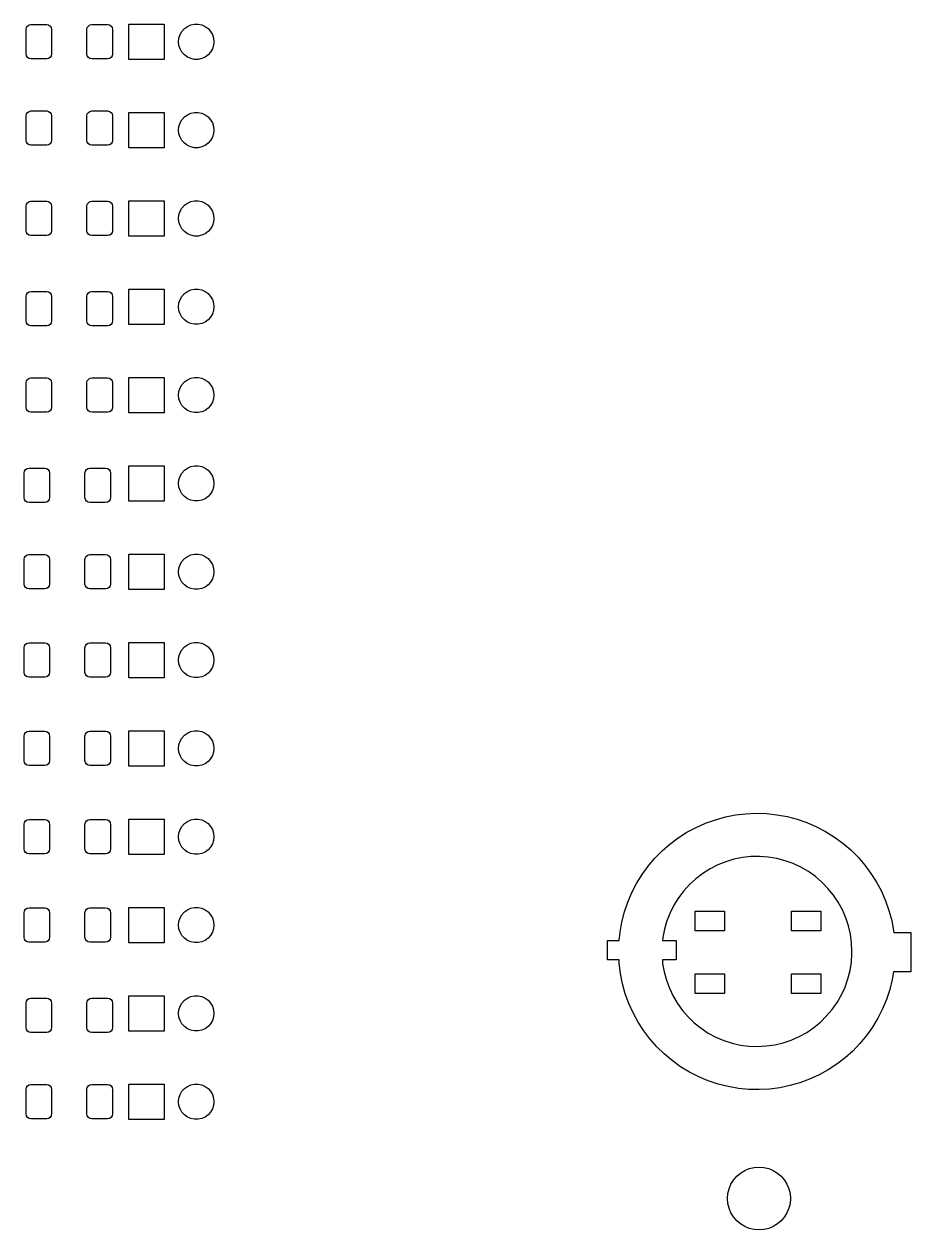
# Model space of a CAD drawing. Extents: x 119 to 479, y -311 to -51.
# Drawn here: x 350.1 to 395.3, y -176.2 to -114.8 of the extents above; entities that cross this region are included whole.
import ezdxf

# ---------------------------------------------------------------- set-up
doc = ezdxf.new("R2010")
doc.units = 0
doc.layers.add('BLACK', color=7, linetype='CONTINUOUS')

msp = doc.modelspace()

# ---------------------------------------------------------------- linework, layer by layer
at = {"layer": 'BLACK', "linetype": 'CONTINUOUS'}
for p, q in [((350.308, -114.898), (350.389, -114.844)), ((350.389, -114.844), (350.485, -114.825)), ((350.485, -114.825), (351.285, -114.825)), ((351.285, -114.825), (351.381, -114.844)), ((351.381, -114.844), (351.462, -114.898)), ((353.408, -114.898), (353.489, -114.844)), ((353.489, -114.844), (353.585, -114.825)), ((353.585, -114.825), (354.385, -114.825)), ((354.385, -114.825), (354.481, -114.844)), ((354.481, -114.844), (354.562, -114.898)), ((355.46, -116.6), (355.46, -114.8)), ((355.46, -114.8), (357.26, -114.8)), ((357.26, -114.8), (357.26, -116.6)), ((358.45, -114.921), (358.622, -114.844)), ((358.622, -114.844), (358.806, -114.805)), ((358.806, -114.805), (358.994, -114.805)), ((358.994, -114.805), (359.178, -114.844)), ((359.178, -114.844), (359.35, -114.921)), ((350.235, -115.075), (350.254, -114.979)), ((350.235, -116.325), (350.235, -115.075)), ((350.254, -114.979), (350.308, -114.898)), ((351.462, -114.898), (351.516, -114.979)), ((351.516, -114.979), (351.535, -115.075)), ((351.535, -115.075), (351.535, -116.325)), ((353.335, -115.075), (353.354, -114.979)), ((353.335, -116.325), (353.335, -115.075)), ((353.354, -114.979), (353.408, -114.898)), ((354.562, -114.898), (354.616, -114.979)), ((354.616, -114.979), (354.635, -115.075)), ((354.635, -115.075), (354.635, -116.325)), ((358.02, -115.513), (358.078, -115.334)), ((358.078, -115.334), (358.172, -115.171)), ((358.172, -115.171), (358.298, -115.031)), ((358.298, -115.031), (358.45, -114.921)), ((359.35, -114.921), (359.502, -115.031)), ((359.502, -115.031), (359.628, -115.171)), ((359.628, -115.171), (359.722, -115.334)), ((359.722, -115.334), (359.78, -115.513)), ((358, -115.7), (358.02, -115.513)), ((358.02, -115.887), (358, -115.7)), ((358.078, -116.066), (358.02, -115.887)), ((358.172, -116.229), (358.078, -116.066)), ((359.722, -116.066), (359.628, -116.229)), ((359.78, -115.887), (359.722, -116.066)), ((359.78, -115.513), (359.8, -115.7)), ((359.8, -115.7), (359.78, -115.887)), ((350.254, -116.421), (350.235, -116.325)), ((350.308, -116.502), (350.254, -116.421)), ((350.389, -116.556), (350.308, -116.502)), ((350.485, -116.575), (350.389, -116.556)), ((351.285, -116.575), (350.485, -116.575)), ((351.381, -116.556), (351.285, -116.575)), ((351.462, -116.502), (351.381, -116.556)), ((351.516, -116.421), (351.462, -116.502)), ((351.535, -116.325), (351.516, -116.421)), ((353.354, -116.421), (353.335, -116.325)), ((353.408, -116.502), (353.354, -116.421)), ((353.489, -116.556), (353.408, -116.502)), ((353.585, -116.575), (353.489, -116.556)), ((354.385, -116.575), (353.585, -116.575)), ((354.481, -116.556), (354.385, -116.575)), ((354.562, -116.502), (354.481, -116.556)), ((354.616, -116.421), (354.562, -116.502)), ((354.635, -116.325), (354.616, -116.421)), ((357.26, -116.6), (355.46, -116.6)), ((358.298, -116.369), (358.172, -116.229)), ((358.45, -116.479), (358.298, -116.369)), ((358.622, -116.556), (358.45, -116.479)), ((358.806, -116.595), (358.622, -116.556)), ((358.994, -116.595), (358.806, -116.595)), ((359.178, -116.556), (358.994, -116.595)), ((359.35, -116.479), (359.178, -116.556)), ((359.502, -116.369), (359.35, -116.479)), ((359.628, -116.229), (359.502, -116.369)), ((350.235, -119.475), (350.254, -119.379)), ((350.235, -120.725), (350.235, -119.475)), ((350.254, -119.379), (350.308, -119.298)), ((350.308, -119.298), (350.389, -119.244)), ((350.389, -119.244), (350.485, -119.225)), ((350.485, -119.225), (351.285, -119.225)), ((351.285, -119.225), (351.381, -119.244)), ((351.381, -119.244), (351.462, -119.298)), ((351.462, -119.298), (351.516, -119.379)), ((351.516, -119.379), (351.535, -119.475)), ((351.535, -119.475), (351.535, -120.725)), ((353.335, -119.475), (353.354, -119.379)), ((353.335, -120.725), (353.335, -119.475)), ((353.354, -119.379), (353.408, -119.298)), ((353.408, -119.298), (353.489, -119.244)), ((353.489, -119.244), (353.585, -119.225)), ((353.585, -119.225), (354.385, -119.225)), ((354.385, -119.225), (354.481, -119.244)), ((354.481, -119.244), (354.562, -119.298)), ((354.562, -119.298), (354.616, -119.379)), ((354.616, -119.379), (354.635, -119.475)), ((354.635, -119.475), (354.635, -120.725)), ((355.46, -121.1), (355.46, -119.3)), ((355.46, -119.3), (357.26, -119.3)), ((357.26, -119.3), (357.26, -121.1)), ((358.078, -119.834), (358.172, -119.671)), ((358.172, -119.671), (358.298, -119.531)), ((358.298, -119.531), (358.45, -119.421)), ((358.45, -119.421), (358.622, -119.344)), ((358.622, -119.344), (358.806, -119.305)), ((358.806, -119.305), (358.994, -119.305)), ((358.994, -119.305), (359.178, -119.344)), ((359.178, -119.344), (359.35, -119.421)), ((359.35, -119.421), (359.502, -119.531)), ((359.502, -119.531), (359.628, -119.671)), ((359.628, -119.671), (359.722, -119.834)), ((358, -120.2), (358.02, -120.013)), ((358.02, -120.387), (358, -120.2)), ((358.02, -120.013), (358.078, -119.834)), ((358.078, -120.566), (358.02, -120.387)), ((359.722, -119.834), (359.78, -120.013)), ((359.78, -120.387), (359.722, -120.566)), ((359.78, -120.013), (359.8, -120.2)), ((359.8, -120.2), (359.78, -120.387)), ((350.254, -120.821), (350.235, -120.725)), ((350.308, -120.902), (350.254, -120.821)), ((350.389, -120.956), (350.308, -120.902)), ((350.485, -120.975), (350.389, -120.956)), ((351.285, -120.975), (350.485, -120.975)), ((351.381, -120.956), (351.285, -120.975)), ((351.462, -120.902), (351.381, -120.956)), ((351.516, -120.821), (351.462, -120.902)), ((351.535, -120.725), (351.516, -120.821)), ((353.354, -120.821), (353.335, -120.725)), ((353.408, -120.902), (353.354, -120.821)), ((353.489, -120.956), (353.408, -120.902)), ((353.585, -120.975), (353.489, -120.956)), ((354.385, -120.975), (353.585, -120.975)), ((354.481, -120.956), (354.385, -120.975)), ((354.562, -120.902), (354.481, -120.956)), ((354.616, -120.821), (354.562, -120.902)), ((354.635, -120.725), (354.616, -120.821)), ((358.172, -120.729), (358.078, -120.566)), ((358.298, -120.869), (358.172, -120.729)), ((358.45, -120.979), (358.298, -120.869)), ((358.622, -121.056), (358.45, -120.979)), ((359.35, -120.979), (359.178, -121.056)), ((359.502, -120.869), (359.35, -120.979)), ((359.628, -120.729), (359.502, -120.869)), ((359.722, -120.566), (359.628, -120.729)), ((357.26, -121.1), (355.46, -121.1)), ((358.806, -121.095), (358.622, -121.056)), ((358.994, -121.095), (358.806, -121.095)), ((359.178, -121.056), (358.994, -121.095)), ((350.235, -124.075), (350.254, -123.979)), ((350.235, -125.325), (350.235, -124.075)), ((350.254, -123.979), (350.308, -123.898)), ((350.308, -123.898), (350.389, -123.844)), ((350.389, -123.844), (350.485, -123.825)), ((350.485, -123.825), (351.285, -123.825)), ((351.285, -123.825), (351.381, -123.844)), ((351.381, -123.844), (351.462, -123.898)), ((351.462, -123.898), (351.516, -123.979)), ((351.516, -123.979), (351.535, -124.075)), ((351.535, -124.075), (351.535, -125.325)), ((353.335, -124.075), (353.354, -123.979)), ((353.335, -125.325), (353.335, -124.075)), ((353.354, -123.979), (353.408, -123.898)), ((353.408, -123.898), (353.489, -123.844)), ((353.489, -123.844), (353.585, -123.825)), ((353.585, -123.825), (354.385, -123.825)), ((354.385, -123.825), (354.481, -123.844)), ((354.481, -123.844), (354.562, -123.898)), ((354.562, -123.898), (354.616, -123.979)), ((354.616, -123.979), (354.635, -124.075)), ((354.635, -124.075), (354.635, -125.325)), ((355.46, -125.6), (355.46, -123.8)), ((355.46, -123.8), (357.26, -123.8)), ((357.26, -123.8), (357.26, -125.6)), ((358.172, -124.171), (358.298, -124.031)), ((358.298, -124.031), (358.45, -123.921)), ((358.45, -123.921), (358.622, -123.844)), ((358.622, -123.844), (358.806, -123.805)), ((358.806, -123.805), (358.994, -123.805)), ((358.994, -123.805), (359.178, -123.844)), ((359.178, -123.844), (359.35, -123.921)), ((359.35, -123.921), (359.502, -124.031)), ((359.502, -124.031), (359.628, -124.171)), ((358, -124.7), (358.02, -124.513)), ((358.02, -124.887), (358, -124.7)), ((358.02, -124.513), (358.078, -124.334)), ((358.078, -124.334), (358.172, -124.171)), ((359.628, -124.171), (359.722, -124.334)), ((359.722, -124.334), (359.78, -124.513)), ((359.78, -124.513), (359.8, -124.7)), ((359.8, -124.7), (359.78, -124.887)), ((358.078, -125.066), (358.02, -124.887)), ((358.172, -125.229), (358.078, -125.066)), ((358.298, -125.369), (358.172, -125.229)), ((359.628, -125.229), (359.502, -125.369)), ((359.722, -125.066), (359.628, -125.229)), ((359.78, -124.887), (359.722, -125.066)), ((350.254, -125.421), (350.235, -125.325)), ((350.308, -125.502), (350.254, -125.421)), ((350.389, -125.556), (350.308, -125.502)), ((350.485, -125.575), (350.389, -125.556)), ((351.285, -125.575), (350.485, -125.575)), ((351.381, -125.556), (351.285, -125.575)), ((351.462, -125.502), (351.381, -125.556)), ((351.516, -125.421), (351.462, -125.502)), ((351.535, -125.325), (351.516, -125.421)), ((353.354, -125.421), (353.335, -125.325)), ((353.408, -125.502), (353.354, -125.421)), ((353.489, -125.556), (353.408, -125.502)), ((353.585, -125.575), (353.489, -125.556)), ((354.385, -125.575), (353.585, -125.575)), ((354.481, -125.556), (354.385, -125.575)), ((354.562, -125.502), (354.481, -125.556)), ((354.616, -125.421), (354.562, -125.502)), ((354.635, -125.325), (354.616, -125.421)), ((357.26, -125.6), (355.46, -125.6)), ((358.45, -125.479), (358.298, -125.369)), ((358.622, -125.556), (358.45, -125.479)), ((358.806, -125.595), (358.622, -125.556)), ((358.994, -125.595), (358.806, -125.595)), ((359.178, -125.556), (358.994, -125.595)), ((359.35, -125.479), (359.178, -125.556)), ((359.502, -125.369), (359.35, -125.479)), ((355.46, -130.1), (355.46, -128.3)), ((355.46, -128.3), (357.26, -128.3)), ((357.26, -128.3), (357.26, -130.1)), ((358.45, -128.421), (358.622, -128.344)), ((358.622, -128.344), (358.806, -128.305)), ((358.806, -128.305), (358.994, -128.305)), ((358.994, -128.305), (359.178, -128.344)), ((359.178, -128.344), (359.35, -128.421)), ((350.235, -128.675), (350.254, -128.579)), ((350.235, -129.925), (350.235, -128.675)), ((350.254, -128.579), (350.308, -128.498)), ((350.308, -128.498), (350.389, -128.444)), ((350.389, -128.444), (350.485, -128.425)), ((350.485, -128.425), (351.285, -128.425)), ((351.285, -128.425), (351.381, -128.444)), ((351.381, -128.444), (351.462, -128.498)), ((351.462, -128.498), (351.516, -128.579)), ((351.516, -128.579), (351.535, -128.675)), ((351.535, -128.675), (351.535, -129.925)), ((353.335, -128.675), (353.354, -128.579)), ((353.335, -129.925), (353.335, -128.675)), ((353.354, -128.579), (353.408, -128.498)), ((353.408, -128.498), (353.489, -128.444)), ((353.489, -128.444), (353.585, -128.425)), ((353.585, -128.425), (354.385, -128.425)), ((354.385, -128.425), (354.481, -128.444)), ((354.481, -128.444), (354.562, -128.498)), ((354.562, -128.498), (354.616, -128.579)), ((354.616, -128.579), (354.635, -128.675)), ((354.635, -128.675), (354.635, -129.925)), ((358.02, -129.013), (358.078, -128.834)), ((358.078, -128.834), (358.172, -128.671)), ((358.172, -128.671), (358.298, -128.531)), ((358.298, -128.531), (358.45, -128.421)), ((359.35, -128.421), (359.502, -128.531)), ((359.502, -128.531), (359.628, -128.671)), ((359.628, -128.671), (359.722, -128.834)), ((359.722, -128.834), (359.78, -129.013)), ((358, -129.2), (358.02, -129.013)), ((358.02, -129.387), (358, -129.2)), ((358.078, -129.566), (358.02, -129.387)), ((358.172, -129.729), (358.078, -129.566)), ((359.722, -129.566), (359.628, -129.729)), ((359.78, -129.387), (359.722, -129.566)), ((359.78, -129.013), (359.8, -129.2)), ((359.8, -129.2), (359.78, -129.387)), ((350.254, -130.021), (350.235, -129.925)), ((350.308, -130.102), (350.254, -130.021)), ((350.389, -130.156), (350.308, -130.102)), ((350.485, -130.175), (350.389, -130.156)), ((351.285, -130.175), (350.485, -130.175)), ((351.381, -130.156), (351.285, -130.175)), ((351.462, -130.102), (351.381, -130.156)), ((351.516, -130.021), (351.462, -130.102)), ((351.535, -129.925), (351.516, -130.021)), ((353.354, -130.021), (353.335, -129.925)), ((353.408, -130.102), (353.354, -130.021)), ((353.489, -130.156), (353.408, -130.102)), ((353.585, -130.175), (353.489, -130.156)), ((354.385, -130.175), (353.585, -130.175)), ((354.481, -130.156), (354.385, -130.175)), ((354.562, -130.102), (354.481, -130.156)), ((354.616, -130.021), (354.562, -130.102)), ((354.635, -129.925), (354.616, -130.021)), ((357.26, -130.1), (355.46, -130.1)), ((358.298, -129.869), (358.172, -129.729)), ((358.45, -129.979), (358.298, -129.869)), ((358.622, -130.056), (358.45, -129.979)), ((358.806, -130.095), (358.622, -130.056)), ((358.994, -130.095), (358.806, -130.095)), ((359.178, -130.056), (358.994, -130.095)), ((359.35, -129.979), (359.178, -130.056)), ((359.502, -129.869), (359.35, -129.979)), ((359.628, -129.729), (359.502, -129.869)), ((350.235, -133.075), (350.254, -132.979)), ((350.235, -134.325), (350.235, -133.075)), ((350.254, -132.979), (350.308, -132.898)), ((350.308, -132.898), (350.389, -132.844)), ((350.389, -132.844), (350.485, -132.825)), ((350.485, -132.825), (351.285, -132.825)), ((351.285, -132.825), (351.381, -132.844)), ((351.381, -132.844), (351.462, -132.898)), ((351.462, -132.898), (351.516, -132.979)), ((351.516, -132.979), (351.535, -133.075)), ((351.535, -133.075), (351.535, -134.325)), ((353.335, -133.075), (353.354, -132.979)), ((353.335, -134.325), (353.335, -133.075)), ((353.354, -132.979), (353.408, -132.898)), ((353.408, -132.898), (353.489, -132.844)), ((353.489, -132.844), (353.585, -132.825)), ((353.585, -132.825), (354.385, -132.825)), ((354.385, -132.825), (354.481, -132.844)), ((354.481, -132.844), (354.562, -132.898)), ((354.562, -132.898), (354.616, -132.979)), ((354.616, -132.979), (354.635, -133.075)), ((354.635, -133.075), (354.635, -134.325)), ((355.46, -134.6), (355.46, -132.8)), ((355.46, -132.8), (357.26, -132.8)), ((357.26, -132.8), (357.26, -134.6)), ((358.078, -133.334), (358.172, -133.171)), ((358.172, -133.171), (358.298, -133.031)), ((358.298, -133.031), (358.45, -132.921)), ((358.45, -132.921), (358.622, -132.844)), ((358.622, -132.844), (358.806, -132.805)), ((358.806, -132.805), (358.994, -132.805)), ((358.994, -132.805), (359.178, -132.844)), ((359.178, -132.844), (359.35, -132.921)), ((359.35, -132.921), (359.502, -133.031)), ((359.502, -133.031), (359.628, -133.171)), ((359.628, -133.171), (359.722, -133.334)), ((358, -133.7), (358.02, -133.513)), ((358.02, -133.887), (358, -133.7)), ((358.02, -133.513), (358.078, -133.334)), ((358.078, -134.066), (358.02, -133.887)), ((359.722, -133.334), (359.78, -133.513)), ((359.78, -133.887), (359.722, -134.066)), ((359.78, -133.513), (359.8, -133.7)), ((359.8, -133.7), (359.78, -133.887)), ((350.254, -134.421), (350.235, -134.325)), ((350.308, -134.502), (350.254, -134.421)), ((350.389, -134.556), (350.308, -134.502)), ((351.462, -134.502), (351.381, -134.556)), ((351.516, -134.421), (351.462, -134.502)), ((351.535, -134.325), (351.516, -134.421)), ((353.354, -134.421), (353.335, -134.325)), ((353.408, -134.502), (353.354, -134.421)), ((353.489, -134.556), (353.408, -134.502)), ((354.562, -134.502), (354.481, -134.556)), ((354.616, -134.421), (354.562, -134.502)), ((354.635, -134.325), (354.616, -134.421)), ((358.172, -134.229), (358.078, -134.066)), ((358.298, -134.369), (358.172, -134.229)), ((358.45, -134.479), (358.298, -134.369)), ((358.622, -134.556), (358.45, -134.479)), ((359.35, -134.479), (359.178, -134.556)), ((359.502, -134.369), (359.35, -134.479)), ((359.628, -134.229), (359.502, -134.369)), ((359.722, -134.066), (359.628, -134.229)), ((350.485, -134.575), (350.389, -134.556)), ((351.285, -134.575), (350.485, -134.575)), ((351.381, -134.556), (351.285, -134.575)), ((353.585, -134.575), (353.489, -134.556)), ((354.385, -134.575), (353.585, -134.575)), ((354.481, -134.556), (354.385, -134.575)), ((357.26, -134.6), (355.46, -134.6)), ((358.806, -134.595), (358.622, -134.556)), ((358.994, -134.595), (358.806, -134.595)), ((359.178, -134.556), (358.994, -134.595)), ((350.135, -137.675), (350.154, -137.579)), ((350.154, -137.579), (350.208, -137.498)), ((350.208, -137.498), (350.289, -137.444)), ((350.289, -137.444), (350.385, -137.425)), ((350.385, -137.425), (351.185, -137.425)), ((351.185, -137.425), (351.281, -137.444)), ((351.281, -137.444), (351.362, -137.498)), ((351.362, -137.498), (351.416, -137.579)), ((351.416, -137.579), (351.435, -137.675)), ((353.235, -137.675), (353.254, -137.579)), ((353.254, -137.579), (353.308, -137.498)), ((353.308, -137.498), (353.389, -137.444)), ((353.389, -137.444), (353.485, -137.425)), ((353.485, -137.425), (354.285, -137.425)), ((354.285, -137.425), (354.381, -137.444)), ((354.381, -137.444), (354.462, -137.498)), ((354.462, -137.498), (354.516, -137.579)), ((354.516, -137.579), (354.535, -137.675)), ((355.46, -139.1), (355.46, -137.3)), ((355.46, -137.3), (357.26, -137.3)), ((357.26, -137.3), (357.26, -139.1)), ((358.172, -137.671), (358.298, -137.531)), ((358.298, -137.531), (358.45, -137.421)), ((358.45, -137.421), (358.622, -137.344)), ((358.622, -137.344), (358.806, -137.305)), ((358.806, -137.305), (358.994, -137.305)), ((358.994, -137.305), (359.178, -137.344)), ((359.178, -137.344), (359.35, -137.421)), ((359.35, -137.421), (359.502, -137.531)), ((359.502, -137.531), (359.628, -137.671)), ((350.135, -138.925), (350.135, -137.675)), ((351.435, -137.675), (351.435, -138.925)), ((353.235, -138.925), (353.235, -137.675)), ((354.535, -137.675), (354.535, -138.925)), ((358, -138.2), (358.02, -138.013)), ((358.02, -138.387), (358, -138.2)), ((358.02, -138.013), (358.078, -137.834)), ((358.078, -137.834), (358.172, -137.671)), ((359.628, -137.671), (359.722, -137.834)), ((359.722, -137.834), (359.78, -138.013)), ((359.78, -138.013), (359.8, -138.2)), ((359.8, -138.2), (359.78, -138.387)), ((358.078, -138.566), (358.02, -138.387)), ((358.172, -138.729), (358.078, -138.566)), ((358.298, -138.869), (358.172, -138.729)), ((359.628, -138.729), (359.502, -138.869)), ((359.722, -138.566), (359.628, -138.729)), ((359.78, -138.387), (359.722, -138.566)), ((350.154, -139.021), (350.135, -138.925)), ((350.208, -139.102), (350.154, -139.021)), ((350.289, -139.156), (350.208, -139.102)), ((350.385, -139.175), (350.289, -139.156)), ((351.185, -139.175), (350.385, -139.175)), ((351.281, -139.156), (351.185, -139.175)), ((351.362, -139.102), (351.281, -139.156)), ((351.416, -139.021), (351.362, -139.102)), ((351.435, -138.925), (351.416, -139.021)), ((353.254, -139.021), (353.235, -138.925)), ((353.308, -139.102), (353.254, -139.021)), ((353.389, -139.156), (353.308, -139.102)), ((353.485, -139.175), (353.389, -139.156)), ((354.285, -139.175), (353.485, -139.175)), ((354.381, -139.156), (354.285, -139.175)), ((354.462, -139.102), (354.381, -139.156)), ((354.516, -139.021), (354.462, -139.102)), ((354.535, -138.925), (354.516, -139.021)), ((357.26, -139.1), (355.46, -139.1)), ((358.45, -138.979), (358.298, -138.869)), ((358.622, -139.056), (358.45, -138.979)), ((358.806, -139.095), (358.622, -139.056)), ((358.994, -139.095), (358.806, -139.095)), ((359.178, -139.056), (358.994, -139.095)), ((359.35, -138.979), (359.178, -139.056)), ((359.502, -138.869), (359.35, -138.979)), ((350.154, -141.979), (350.208, -141.898)), ((350.208, -141.898), (350.289, -141.844)), ((350.289, -141.844), (350.385, -141.825)), ((350.385, -141.825), (351.185, -141.825)), ((351.185, -141.825), (351.281, -141.844)), ((351.281, -141.844), (351.362, -141.898)), ((351.362, -141.898), (351.416, -141.979)), ((353.254, -141.979), (353.308, -141.898)), ((353.308, -141.898), (353.389, -141.844)), ((353.389, -141.844), (353.485, -141.825)), ((353.485, -141.825), (354.285, -141.825)), ((354.285, -141.825), (354.381, -141.844)), ((354.381, -141.844), (354.462, -141.898)), ((354.462, -141.898), (354.516, -141.979)), ((355.46, -143.6), (355.46, -141.8)), ((355.46, -141.8), (357.26, -141.8)), ((357.26, -141.8), (357.26, -143.6)), ((358.45, -141.921), (358.622, -141.844)), ((358.622, -141.844), (358.806, -141.805)), ((358.806, -141.805), (358.994, -141.805)), ((358.994, -141.805), (359.178, -141.844)), ((359.178, -141.844), (359.35, -141.921)), ((350.135, -142.075), (350.154, -141.979)), ((350.135, -143.325), (350.135, -142.075)), ((351.416, -141.979), (351.435, -142.075)), ((351.435, -142.075), (351.435, -143.325)), ((353.235, -142.075), (353.254, -141.979)), ((353.235, -143.325), (353.235, -142.075)), ((354.516, -141.979), (354.535, -142.075)), ((354.535, -142.075), (354.535, -143.325)), ((358, -142.7), (358.02, -142.513)), ((358.02, -142.513), (358.078, -142.334)), ((358.078, -142.334), (358.172, -142.171)), ((358.172, -142.171), (358.298, -142.031)), ((358.298, -142.031), (358.45, -141.921)), ((359.35, -141.921), (359.502, -142.031)), ((359.502, -142.031), (359.628, -142.171)), ((359.628, -142.171), (359.722, -142.334)), ((359.722, -142.334), (359.78, -142.513)), ((359.78, -142.513), (359.8, -142.7)), ((358.02, -142.887), (358, -142.7)), ((358.078, -143.066), (358.02, -142.887)), ((358.172, -143.229), (358.078, -143.066)), ((359.722, -143.066), (359.628, -143.229)), ((359.78, -142.887), (359.722, -143.066)), ((359.8, -142.7), (359.78, -142.887)), ((350.154, -143.421), (350.135, -143.325)), ((350.208, -143.502), (350.154, -143.421)), ((350.289, -143.556), (350.208, -143.502)), ((350.385, -143.575), (350.289, -143.556)), ((351.185, -143.575), (350.385, -143.575)), ((351.281, -143.556), (351.185, -143.575)), ((351.362, -143.502), (351.281, -143.556)), ((351.416, -143.421), (351.362, -143.502)), ((351.435, -143.325), (351.416, -143.421)), ((353.254, -143.421), (353.235, -143.325)), ((353.308, -143.502), (353.254, -143.421)), ((353.389, -143.556), (353.308, -143.502)), ((353.485, -143.575), (353.389, -143.556)), ((354.285, -143.575), (353.485, -143.575)), ((354.381, -143.556), (354.285, -143.575)), ((354.462, -143.502), (354.381, -143.556)), ((354.516, -143.421), (354.462, -143.502)), ((354.535, -143.325), (354.516, -143.421)), ((357.26, -143.6), (355.46, -143.6)), ((358.298, -143.369), (358.172, -143.229)), ((358.45, -143.479), (358.298, -143.369)), ((358.622, -143.556), (358.45, -143.479)), ((358.806, -143.595), (358.622, -143.556)), ((358.994, -143.595), (358.806, -143.595)), ((359.178, -143.556), (358.994, -143.595)), ((359.35, -143.479), (359.178, -143.556)), ((359.502, -143.369), (359.35, -143.479)), ((359.628, -143.229), (359.502, -143.369)), ((350.135, -146.575), (350.154, -146.479)), ((350.135, -147.825), (350.135, -146.575)), ((350.154, -146.479), (350.208, -146.398)), ((350.208, -146.398), (350.289, -146.344)), ((350.289, -146.344), (350.385, -146.325)), ((350.385, -146.325), (351.185, -146.325)), ((351.185, -146.325), (351.281, -146.344)), ((351.281, -146.344), (351.362, -146.398)), ((351.362, -146.398), (351.416, -146.479)), ((351.416, -146.479), (351.435, -146.575)), ((351.435, -146.575), (351.435, -147.825)), ((353.235, -146.575), (353.254, -146.479)), ((353.235, -147.825), (353.235, -146.575)), ((353.254, -146.479), (353.308, -146.398)), ((353.308, -146.398), (353.389, -146.344)), ((353.389, -146.344), (353.485, -146.325)), ((353.485, -146.325), (354.285, -146.325)), ((354.285, -146.325), (354.381, -146.344)), ((354.381, -146.344), (354.462, -146.398)), ((354.462, -146.398), (354.516, -146.479)), ((354.516, -146.479), (354.535, -146.575)), ((354.535, -146.575), (354.535, -147.825)), ((355.46, -148.1), (355.46, -146.3)), ((355.46, -146.3), (357.26, -146.3)), ((357.26, -146.3), (357.26, -148.1)), ((358.078, -146.834), (358.172, -146.671)), ((358.172, -146.671), (358.298, -146.531)), ((358.298, -146.531), (358.45, -146.421)), ((358.45, -146.421), (358.622, -146.344)), ((358.622, -146.344), (358.806, -146.305)), ((358.806, -146.305), (358.994, -146.305)), ((358.994, -146.305), (359.178, -146.344)), ((359.178, -146.344), (359.35, -146.421)), ((359.35, -146.421), (359.502, -146.531)), ((359.502, -146.531), (359.628, -146.671)), ((359.628, -146.671), (359.722, -146.834)), ((358, -147.2), (358.02, -147.013)), ((358.02, -147.387), (358, -147.2)), ((358.02, -147.013), (358.078, -146.834)), ((358.078, -147.566), (358.02, -147.387)), ((359.722, -146.834), (359.78, -147.013)), ((359.78, -147.387), (359.722, -147.566)), ((359.78, -147.013), (359.8, -147.2)), ((359.8, -147.2), (359.78, -147.387)), ((350.154, -147.921), (350.135, -147.825)), ((350.208, -148.002), (350.154, -147.921)), ((350.289, -148.056), (350.208, -148.002)), ((351.362, -148.002), (351.281, -148.056)), ((351.416, -147.921), (351.362, -148.002)), ((351.435, -147.825), (351.416, -147.921)), ((353.254, -147.921), (353.235, -147.825)), ((353.308, -148.002), (353.254, -147.921)), ((353.389, -148.056), (353.308, -148.002)), ((354.462, -148.002), (354.381, -148.056)), ((354.516, -147.921), (354.462, -148.002)), ((354.535, -147.825), (354.516, -147.921)), ((358.172, -147.729), (358.078, -147.566)), ((358.298, -147.869), (358.172, -147.729)), ((358.45, -147.979), (358.298, -147.869)), ((358.622, -148.056), (358.45, -147.979)), ((359.35, -147.979), (359.178, -148.056)), ((359.502, -147.869), (359.35, -147.979)), ((359.628, -147.729), (359.502, -147.869)), ((359.722, -147.566), (359.628, -147.729)), ((350.385, -148.075), (350.289, -148.056)), ((351.185, -148.075), (350.385, -148.075)), ((351.281, -148.056), (351.185, -148.075)), ((353.485, -148.075), (353.389, -148.056)), ((354.285, -148.075), (353.485, -148.075)), ((354.381, -148.056), (354.285, -148.075)), ((357.26, -148.1), (355.46, -148.1)), ((358.806, -148.095), (358.622, -148.056)), ((358.994, -148.095), (358.806, -148.095)), ((359.178, -148.056), (358.994, -148.095)), ((350.135, -151.075), (350.154, -150.979)), ((350.135, -152.325), (350.135, -151.075)), ((350.154, -150.979), (350.208, -150.898)), ((350.208, -150.898), (350.289, -150.844)), ((350.289, -150.844), (350.385, -150.825)), ((350.385, -150.825), (351.185, -150.825)), ((351.185, -150.825), (351.281, -150.844)), ((351.281, -150.844), (351.362, -150.898)), ((351.362, -150.898), (351.416, -150.979)), ((351.416, -150.979), (351.435, -151.075)), ((351.435, -151.075), (351.435, -152.325)), ((353.235, -151.075), (353.254, -150.979)), ((353.235, -152.325), (353.235, -151.075)), ((353.254, -150.979), (353.308, -150.898)), ((353.308, -150.898), (353.389, -150.844)), ((353.389, -150.844), (353.485, -150.825)), ((353.485, -150.825), (354.285, -150.825)), ((354.285, -150.825), (354.381, -150.844)), ((354.381, -150.844), (354.462, -150.898)), ((354.462, -150.898), (354.516, -150.979)), ((354.516, -150.979), (354.535, -151.075)), ((354.535, -151.075), (354.535, -152.325)), ((355.46, -152.6), (355.46, -150.8)), ((355.46, -150.8), (357.26, -150.8)), ((357.26, -150.8), (357.26, -152.6)), ((358.172, -151.171), (358.298, -151.031)), ((358.298, -151.031), (358.45, -150.921)), ((358.45, -150.921), (358.622, -150.844)), ((358.622, -150.844), (358.806, -150.805)), ((358.806, -150.805), (358.994, -150.805)), ((358.994, -150.805), (359.178, -150.844)), ((359.178, -150.844), (359.35, -150.921)), ((359.35, -150.921), (359.502, -151.031)), ((359.502, -151.031), (359.628, -151.171)), ((358, -151.7), (358.02, -151.513)), ((358.02, -151.887), (358, -151.7)), ((358.02, -151.513), (358.078, -151.334)), ((358.078, -151.334), (358.172, -151.171)), ((359.628, -151.171), (359.722, -151.334)), ((359.722, -151.334), (359.78, -151.513)), ((359.78, -151.513), (359.8, -151.7)), ((359.8, -151.7), (359.78, -151.887)), ((350.154, -152.421), (350.135, -152.325)), ((351.435, -152.325), (351.416, -152.421)), ((353.254, -152.421), (353.235, -152.325)), ((354.535, -152.325), (354.516, -152.421)), ((358.078, -152.066), (358.02, -151.887)), ((358.172, -152.229), (358.078, -152.066)), ((358.298, -152.369), (358.172, -152.229)), ((359.628, -152.229), (359.502, -152.369)), ((359.722, -152.066), (359.628, -152.229)), ((359.78, -151.887), (359.722, -152.066)), ((350.208, -152.502), (350.154, -152.421)), ((350.289, -152.556), (350.208, -152.502)), ((350.385, -152.575), (350.289, -152.556)), ((351.185, -152.575), (350.385, -152.575)), ((351.281, -152.556), (351.185, -152.575)), ((351.362, -152.502), (351.281, -152.556)), ((351.416, -152.421), (351.362, -152.502)), ((353.308, -152.502), (353.254, -152.421)), ((353.389, -152.556), (353.308, -152.502)), ((353.485, -152.575), (353.389, -152.556)), ((354.285, -152.575), (353.485, -152.575)), ((354.381, -152.556), (354.285, -152.575)), ((354.462, -152.502), (354.381, -152.556)), ((354.516, -152.421), (354.462, -152.502)), ((357.26, -152.6), (355.46, -152.6)), ((358.45, -152.479), (358.298, -152.369)), ((358.622, -152.556), (358.45, -152.479)), ((358.806, -152.595), (358.622, -152.556)), ((358.994, -152.595), (358.806, -152.595)), ((359.178, -152.556), (358.994, -152.595)), ((359.35, -152.479), (359.178, -152.556)), ((359.502, -152.369), (359.35, -152.479)), ((350.154, -155.479), (350.208, -155.398)), ((350.208, -155.398), (350.289, -155.344)), ((350.289, -155.344), (350.385, -155.325)), ((350.385, -155.325), (351.185, -155.325)), ((351.185, -155.325), (351.281, -155.344)), ((351.281, -155.344), (351.362, -155.398)), ((351.362, -155.398), (351.416, -155.479)), ((353.254, -155.479), (353.308, -155.398)), ((353.308, -155.398), (353.389, -155.344)), ((353.389, -155.344), (353.485, -155.325)), ((353.485, -155.325), (354.285, -155.325)), ((354.285, -155.325), (354.381, -155.344)), ((354.381, -155.344), (354.462, -155.398)), ((354.462, -155.398), (354.516, -155.479)), ((355.46, -157.1), (355.46, -155.3)), ((355.46, -155.3), (357.26, -155.3)), ((357.26, -155.3), (357.26, -157.1)), ((358.45, -155.421), (358.622, -155.344)), ((358.622, -155.344), (358.806, -155.305)), ((358.806, -155.305), (358.994, -155.305)), ((358.994, -155.305), (359.178, -155.344)), ((359.178, -155.344), (359.35, -155.421)), ((384.841, -155.509), (385.338, -155.331)), ((385.338, -155.331), (385.848, -155.191)), ((385.848, -155.191), (386.366, -155.09)), ((386.366, -155.09), (386.891, -155.028)), ((386.891, -155.028), (387.418, -155.005)), ((387.418, -155.005), (387.946, -155.022)), ((387.946, -155.022), (388.472, -155.079)), ((388.472, -155.079), (388.991, -155.175)), ((388.991, -155.175), (389.502, -155.309)), ((389.502, -155.309), (390.001, -155.482)), ((350.135, -155.575), (350.154, -155.479)), ((350.135, -156.825), (350.135, -155.575)), ((351.416, -155.479), (351.435, -155.575)), ((351.435, -155.575), (351.435, -156.825)), ((353.235, -155.575), (353.254, -155.479)), ((353.235, -156.825), (353.235, -155.575)), ((354.516, -155.479), (354.535, -155.575)), ((354.535, -155.575), (354.535, -156.825)), ((358, -156.2), (358.02, -156.013)), ((358.02, -156.013), (358.078, -155.834)), ((358.078, -155.834), (358.172, -155.671)), ((358.172, -155.671), (358.298, -155.531)), ((358.298, -155.531), (358.45, -155.421)), ((359.35, -155.421), (359.502, -155.531)), ((359.502, -155.531), (359.628, -155.671)), ((359.628, -155.671), (359.722, -155.834)), ((359.722, -155.834), (359.78, -156.013)), ((359.78, -156.013), (359.8, -156.2)), ((383.448, -156.257), (383.893, -155.973)), ((383.893, -155.973), (384.358, -155.723)), ((384.358, -155.723), (384.841, -155.509)), ((390.001, -155.482), (390.486, -155.691)), ((390.486, -155.691), (390.954, -155.936)), ((390.954, -155.936), (391.402, -156.216)), ((358.02, -156.387), (358, -156.2)), ((358.078, -156.566), (358.02, -156.387)), ((358.172, -156.729), (358.078, -156.566)), ((359.722, -156.566), (359.628, -156.729)), ((359.78, -156.387), (359.722, -156.566)), ((359.8, -156.2), (359.78, -156.387)), ((382.627, -156.922), (383.025, -156.574)), ((383.025, -156.574), (383.448, -156.257)), ((391.402, -156.216), (391.828, -156.528)), ((391.828, -156.528), (392.229, -156.871)), ((350.154, -156.921), (350.135, -156.825)), ((350.208, -157.002), (350.154, -156.921)), ((350.289, -157.056), (350.208, -157.002)), ((350.385, -157.075), (350.289, -157.056)), ((351.185, -157.075), (350.385, -157.075)), ((351.281, -157.056), (351.185, -157.075)), ((351.362, -157.002), (351.281, -157.056)), ((351.416, -156.921), (351.362, -157.002)), ((351.435, -156.825), (351.416, -156.921)), ((353.254, -156.921), (353.235, -156.825)), ((353.308, -157.002), (353.254, -156.921)), ((353.389, -157.056), (353.308, -157.002)), ((353.485, -157.075), (353.389, -157.056)), ((354.285, -157.075), (353.485, -157.075)), ((354.381, -157.056), (354.285, -157.075)), ((354.462, -157.002), (354.381, -157.056)), ((354.516, -156.921), (354.462, -157.002)), ((354.535, -156.825), (354.516, -156.921)), ((357.26, -157.1), (355.46, -157.1)), ((358.298, -156.869), (358.172, -156.729)), ((358.45, -156.979), (358.298, -156.869)), ((358.622, -157.056), (358.45, -156.979)), ((358.806, -157.095), (358.622, -157.056)), ((358.994, -157.095), (358.806, -157.095)), ((359.178, -157.056), (358.994, -157.095)), ((359.35, -156.979), (359.178, -157.056)), ((359.502, -156.869), (359.35, -156.979)), ((359.628, -156.729), (359.502, -156.869)), ((382.257, -157.298), (382.627, -156.922)), ((387.151, -157.215), (386.715, -157.262)), ((387.59, -157.207), (387.151, -157.215)), ((388.028, -157.239), (387.59, -157.207)), ((388.462, -157.311), (388.028, -157.239)), ((392.229, -156.871), (392.604, -157.244)), ((392.604, -157.244), (392.949, -157.643)), ((381.605, -158.129), (381.916, -157.701)), ((381.916, -157.701), (382.257, -157.298)), ((385.065, -157.837), (384.693, -158.071)), ((385.456, -157.637), (385.065, -157.837)), ((385.864, -157.474), (385.456, -157.637)), ((386.284, -157.349), (385.864, -157.474)), ((386.715, -157.262), (386.284, -157.349)), ((388.886, -157.422), (388.462, -157.311)), ((389.3, -157.57), (388.886, -157.422)), ((389.698, -157.756), (389.3, -157.57)), ((390.077, -157.977), (389.698, -157.756)), ((392.949, -157.643), (393.264, -158.068)), ((381.328, -158.578), (381.605, -158.129)), ((384.344, -158.337), (384.021, -158.635)), ((384.693, -158.071), (384.344, -158.337)), ((390.435, -158.231), (390.077, -157.977)), ((390.768, -158.517), (390.435, -158.231)), ((393.264, -158.068), (393.546, -158.514)), ((380.879, -159.534), (381.086, -159.048)), ((381.086, -159.048), (381.328, -158.578)), ((383.726, -158.96), (383.462, -159.311)), ((384.021, -158.635), (383.726, -158.96)), ((391.074, -158.832), (390.768, -158.517)), ((391.351, -159.173), (391.074, -158.832)), ((393.546, -158.514), (393.793, -158.981)), ((393.793, -158.981), (394.005, -159.465)), ((380.709, -160.034), (380.879, -159.534)), ((383.231, -159.684), (383.034, -160.076)), ((383.462, -159.311), (383.231, -159.684)), ((391.595, -159.538), (391.351, -159.173)), ((391.805, -159.923), (391.595, -159.538)), ((394.005, -159.465), (394.18, -159.963)), ((350.135, -160.075), (350.154, -159.979)), ((350.135, -161.325), (350.135, -160.075)), ((350.154, -159.979), (350.208, -159.898)), ((350.208, -159.898), (350.289, -159.844)), ((350.289, -159.844), (350.385, -159.825)), ((350.385, -159.825), (351.185, -159.825)), ((351.185, -159.825), (351.281, -159.844)), ((351.281, -159.844), (351.362, -159.898)), ((351.362, -159.898), (351.416, -159.979)), ((351.416, -159.979), (351.435, -160.075)), ((351.435, -160.075), (351.435, -161.325)), ((353.235, -160.075), (353.254, -159.979)), ((353.235, -161.325), (353.235, -160.075)), ((353.254, -159.979), (353.308, -159.898)), ((353.308, -159.898), (353.389, -159.844)), ((353.389, -159.844), (353.485, -159.825)), ((353.485, -159.825), (354.285, -159.825)), ((354.285, -159.825), (354.381, -159.844)), ((354.381, -159.844), (354.462, -159.898)), ((354.462, -159.898), (354.516, -159.979)), ((354.516, -159.979), (354.535, -160.075)), ((354.535, -160.075), (354.535, -161.325)), ((355.46, -161.6), (355.46, -159.8)), ((355.46, -159.8), (357.26, -159.8)), ((357.26, -159.8), (357.26, -161.6)), ((358.078, -160.334), (358.172, -160.171)), ((358.172, -160.171), (358.298, -160.031)), ((358.298, -160.031), (358.45, -159.921)), ((358.45, -159.921), (358.622, -159.844)), ((358.622, -159.844), (358.806, -159.805)), ((358.806, -159.805), (358.994, -159.805)), ((358.994, -159.805), (359.178, -159.844)), ((359.178, -159.844), (359.35, -159.921)), ((359.35, -159.921), (359.502, -160.031)), ((359.502, -160.031), (359.628, -160.171)), ((359.628, -160.171), (359.722, -160.334)), ((380.577, -160.545), (380.709, -160.034)), ((383.034, -160.076), (382.874, -160.485)), ((384.31, -160.99), (384.31, -159.99)), ((384.31, -159.99), (385.81, -159.99)), ((385.81, -159.99), (385.81, -160.99)), ((389.21, -160.99), (389.21, -159.99)), ((389.21, -159.99), (390.71, -159.99)), ((390.71, -159.99), (390.71, -160.99)), ((391.98, -160.326), (391.805, -159.923)), ((392.117, -160.743), (391.98, -160.326)), ((394.18, -159.963), (394.317, -160.473)), ((358, -160.7), (358.02, -160.513)), ((358.02, -160.887), (358, -160.7)), ((358.02, -160.513), (358.078, -160.334)), ((358.078, -161.066), (358.02, -160.887)), ((359.722, -160.334), (359.78, -160.513)), ((359.78, -160.887), (359.722, -161.066)), ((359.78, -160.513), (359.8, -160.7)), ((359.8, -160.7), (359.78, -160.887)), ((380.484, -161.065), (380.577, -160.545)), ((382.751, -160.907), (382.668, -161.338)), ((382.874, -160.485), (382.751, -160.907)), ((392.215, -161.171), (392.117, -160.743)), ((394.317, -160.473), (394.416, -160.992)), ((350.154, -161.421), (350.135, -161.325)), ((350.208, -161.502), (350.154, -161.421)), ((350.289, -161.556), (350.208, -161.502)), ((350.385, -161.575), (350.289, -161.556)), ((351.281, -161.556), (351.185, -161.575)), ((351.362, -161.502), (351.281, -161.556)), ((351.416, -161.421), (351.362, -161.502)), ((351.435, -161.325), (351.416, -161.421)), ((353.254, -161.421), (353.235, -161.325)), ((353.308, -161.502), (353.254, -161.421)), ((353.389, -161.556), (353.308, -161.502)), ((353.485, -161.575), (353.389, -161.556)), ((354.381, -161.556), (354.285, -161.575)), ((354.462, -161.502), (354.381, -161.556)), ((354.516, -161.421), (354.462, -161.502)), ((354.535, -161.325), (354.516, -161.421)), ((358.172, -161.229), (358.078, -161.066)), ((358.298, -161.369), (358.172, -161.229)), ((358.45, -161.479), (358.298, -161.369)), ((358.622, -161.556), (358.45, -161.479)), ((358.806, -161.595), (358.622, -161.556)), ((359.178, -161.556), (358.994, -161.595)), ((359.35, -161.479), (359.178, -161.556)), ((359.502, -161.369), (359.35, -161.479)), ((359.628, -161.229), (359.502, -161.369)), ((359.722, -161.066), (359.628, -161.229)), ((379.845, -162.469), (379.845, -161.48)), ((379.845, -161.48), (380.442, -161.48)), ((380.442, -161.48), (380.484, -161.065)), ((382.668, -161.338), (382.653, -161.48)), ((382.653, -161.48), (383.345, -161.48)), ((383.345, -161.48), (383.345, -162.469)), ((385.81, -160.99), (384.31, -160.99)), ((390.71, -160.99), (389.21, -160.99)), ((392.275, -161.606), (392.215, -161.171)), ((394.416, -160.992), (394.426, -161.085)), ((394.426, -161.085), (395.295, -161.085)), ((395.295, -161.085), (395.295, -163.085)), ((351.185, -161.575), (350.385, -161.575)), ((354.285, -161.575), (353.485, -161.575)), ((357.26, -161.6), (355.46, -161.6)), ((358.994, -161.595), (358.806, -161.595)), ((392.265, -162.584), (392.294, -162.146)), ((392.295, -162.045), (392.275, -161.606)), ((392.294, -162.146), (392.295, -162.045)), ((380.433, -162.469), (379.845, -162.469)), ((380.441, -162.646), (380.433, -162.469)), ((380.506, -163.17), (380.441, -162.646)), ((383.345, -162.469), (382.639, -162.469)), ((382.639, -162.469), (382.654, -162.651)), ((382.654, -162.651), (382.729, -163.084)), ((392.196, -163.018), (392.265, -162.584)), ((380.61, -163.688), (380.506, -163.17)), ((382.729, -163.084), (382.842, -163.508)), ((384.31, -164.19), (384.31, -163.19)), ((384.31, -163.19), (385.81, -163.19)), ((385.81, -163.19), (385.81, -164.19)), ((389.21, -164.19), (389.21, -163.19)), ((389.21, -163.19), (390.71, -163.19)), ((390.71, -163.19), (390.71, -164.19)), ((392.088, -163.444), (392.196, -163.018)), ((394.414, -163.085), (394.349, -163.472)), ((395.295, -163.085), (394.414, -163.085)), ((380.753, -164.197), (380.61, -163.688)), ((382.842, -163.508), (382.994, -163.92)), ((382.994, -163.92), (383.182, -164.317)), ((391.76, -164.257), (391.943, -163.858)), ((391.943, -163.858), (392.088, -163.444)), ((394.222, -163.985), (394.058, -164.487)), ((394.349, -163.472), (394.222, -163.985)), ((350.235, -164.675), (350.254, -164.579)), ((350.254, -164.579), (350.308, -164.498)), ((350.308, -164.498), (350.389, -164.444)), ((350.389, -164.444), (350.485, -164.425)), ((350.485, -164.425), (351.285, -164.425)), ((351.285, -164.425), (351.381, -164.444)), ((351.381, -164.444), (351.462, -164.498)), ((351.462, -164.498), (351.516, -164.579)), ((351.516, -164.579), (351.535, -164.675)), ((353.335, -164.675), (353.354, -164.579)), ((353.354, -164.579), (353.408, -164.498)), ((353.408, -164.498), (353.489, -164.444)), ((353.489, -164.444), (353.585, -164.425)), ((353.585, -164.425), (354.385, -164.425)), ((354.385, -164.425), (354.481, -164.444)), ((354.481, -164.444), (354.562, -164.498)), ((354.562, -164.498), (354.616, -164.579)), ((354.616, -164.579), (354.635, -164.675)), ((355.46, -166.1), (355.46, -164.3)), ((355.46, -164.3), (357.26, -164.3)), ((357.26, -164.3), (357.26, -166.1)), ((358.172, -164.671), (358.298, -164.531)), ((358.298, -164.531), (358.45, -164.421)), ((358.45, -164.421), (358.622, -164.344)), ((358.622, -164.344), (358.806, -164.305)), ((358.806, -164.305), (358.994, -164.305)), ((358.994, -164.305), (359.178, -164.344)), ((359.178, -164.344), (359.35, -164.421)), ((359.35, -164.421), (359.502, -164.531)), ((359.502, -164.531), (359.628, -164.671)), ((380.933, -164.693), (380.753, -164.197)), ((383.182, -164.317), (383.406, -164.695)), ((385.81, -164.19), (384.31, -164.19)), ((390.71, -164.19), (389.21, -164.19)), ((391.542, -164.638), (391.76, -164.257)), ((394.058, -164.487), (393.856, -164.975)), ((350.235, -165.925), (350.235, -164.675)), ((351.535, -164.675), (351.535, -165.925)), ((353.335, -165.925), (353.335, -164.675)), ((354.635, -164.675), (354.635, -165.925)), ((358, -165.2), (358.02, -165.013)), ((358.02, -165.387), (358, -165.2)), ((358.02, -165.013), (358.078, -164.834)), ((358.078, -164.834), (358.172, -164.671)), ((359.628, -164.671), (359.722, -164.834)), ((359.722, -164.834), (359.78, -165.013)), ((359.78, -165.013), (359.8, -165.2)), ((359.8, -165.2), (359.78, -165.387)), ((381.15, -165.175), (380.933, -164.693)), ((381.402, -165.639), (381.15, -165.175)), ((383.406, -164.695), (383.662, -165.051)), ((383.662, -165.051), (383.951, -165.382)), ((391.006, -165.333), (391.29, -164.998)), ((391.29, -164.998), (391.542, -164.638)), ((393.856, -164.975), (393.618, -165.447)), ((358.078, -165.566), (358.02, -165.387)), ((358.172, -165.729), (358.078, -165.566)), ((358.298, -165.869), (358.172, -165.729)), ((359.628, -165.729), (359.502, -165.869)), ((359.722, -165.566), (359.628, -165.729)), ((359.78, -165.387), (359.722, -165.566)), ((381.689, -166.083), (381.402, -165.639)), ((383.951, -165.382), (384.267, -165.686)), ((384.267, -165.686), (384.611, -165.96)), ((390.354, -165.92), (390.694, -165.641)), ((390.694, -165.641), (391.006, -165.333)), ((393.618, -165.447), (393.346, -165.9)), ((350.254, -166.021), (350.235, -165.925)), ((350.308, -166.102), (350.254, -166.021)), ((350.389, -166.156), (350.308, -166.102)), ((350.485, -166.175), (350.389, -166.156)), ((351.285, -166.175), (350.485, -166.175)), ((351.381, -166.156), (351.285, -166.175)), ((351.462, -166.102), (351.381, -166.156)), ((351.516, -166.021), (351.462, -166.102)), ((351.535, -165.925), (351.516, -166.021)), ((353.354, -166.021), (353.335, -165.925)), ((353.408, -166.102), (353.354, -166.021)), ((353.489, -166.156), (353.408, -166.102)), ((353.585, -166.175), (353.489, -166.156)), ((354.385, -166.175), (353.585, -166.175)), ((354.481, -166.156), (354.385, -166.175)), ((354.562, -166.102), (354.481, -166.156)), ((354.616, -166.021), (354.562, -166.102)), ((354.635, -165.925), (354.616, -166.021)), ((357.26, -166.1), (355.46, -166.1)), ((358.45, -165.979), (358.298, -165.869)), ((358.622, -166.056), (358.45, -165.979)), ((358.806, -166.095), (358.622, -166.056)), ((358.994, -166.095), (358.806, -166.095)), ((359.178, -166.056), (358.994, -166.095)), ((359.35, -165.979), (359.178, -166.056)), ((359.502, -165.869), (359.35, -165.979)), ((382.008, -166.504), (381.689, -166.083)), ((384.611, -165.96), (384.977, -166.202)), ((384.977, -166.202), (385.364, -166.409)), ((385.364, -166.409), (385.768, -166.581)), ((389.205, -166.557), (389.607, -166.38)), ((389.607, -166.38), (389.991, -166.167)), ((389.991, -166.167), (390.354, -165.92)), ((393.04, -166.33), (392.703, -166.737)), ((393.346, -165.9), (393.04, -166.33)), ((382.357, -166.9), (382.008, -166.504)), ((382.736, -167.268), (382.357, -166.9)), ((385.768, -166.581), (386.186, -166.715)), ((386.186, -166.715), (386.615, -166.811)), ((386.615, -166.811), (387.05, -166.868)), ((387.05, -166.868), (387.489, -166.884)), ((387.489, -166.884), (387.928, -166.861)), ((387.928, -166.861), (388.362, -166.799)), ((388.362, -166.799), (388.789, -166.697)), ((388.789, -166.697), (389.205, -166.557)), ((392.703, -166.737), (392.337, -167.117)), ((383.141, -167.607), (382.736, -167.268)), ((383.57, -167.915), (383.141, -167.607)), ((391.943, -167.469), (391.523, -167.79)), ((392.337, -167.117), (391.943, -167.469)), ((384.021, -168.19), (383.57, -167.915)), ((384.491, -168.43), (384.021, -168.19)), ((391.081, -168.079), (390.618, -168.334)), ((391.523, -167.79), (391.081, -168.079)), ((350.254, -168.979), (350.308, -168.898)), ((350.308, -168.898), (350.389, -168.844)), ((350.389, -168.844), (350.485, -168.825)), ((350.485, -168.825), (351.285, -168.825)), ((351.285, -168.825), (351.381, -168.844)), ((351.381, -168.844), (351.462, -168.898)), ((351.462, -168.898), (351.516, -168.979)), ((353.354, -168.979), (353.408, -168.898)), ((353.408, -168.898), (353.489, -168.844)), ((353.489, -168.844), (353.585, -168.825)), ((353.585, -168.825), (354.385, -168.825)), ((354.385, -168.825), (354.481, -168.844)), ((354.481, -168.844), (354.562, -168.898)), ((354.562, -168.898), (354.616, -168.979)), ((355.46, -170.6), (355.46, -168.8)), ((355.46, -168.8), (357.26, -168.8)), ((357.26, -168.8), (357.26, -170.6)), ((358.298, -169.031), (358.45, -168.921)), ((358.45, -168.921), (358.622, -168.844)), ((358.622, -168.844), (358.806, -168.805)), ((358.806, -168.805), (358.994, -168.805)), ((358.994, -168.805), (359.178, -168.844)), ((359.178, -168.844), (359.35, -168.921)), ((359.35, -168.921), (359.502, -169.031)), ((384.978, -168.634), (384.491, -168.43)), ((385.479, -168.802), (384.978, -168.634)), ((385.992, -168.931), (385.479, -168.802)), ((386.512, -169.021), (385.992, -168.931)), ((389.135, -168.881), (388.617, -168.988)), ((389.642, -168.736), (389.135, -168.881)), ((390.138, -168.553), (389.642, -168.736)), ((390.618, -168.334), (390.138, -168.553)), ((350.235, -169.075), (350.254, -168.979)), ((350.235, -170.325), (350.235, -169.075)), ((351.516, -168.979), (351.535, -169.075)), ((351.535, -169.075), (351.535, -170.325)), ((353.335, -169.075), (353.354, -168.979)), ((353.335, -170.325), (353.335, -169.075)), ((354.616, -168.979), (354.635, -169.075)), ((354.635, -169.075), (354.635, -170.325)), ((358, -169.7), (358.02, -169.513)), ((358.02, -169.513), (358.078, -169.334)), ((358.078, -169.334), (358.172, -169.171)), ((358.172, -169.171), (358.298, -169.031)), ((359.502, -169.031), (359.628, -169.171)), ((359.628, -169.171), (359.722, -169.334)), ((359.722, -169.334), (359.78, -169.513)), ((359.78, -169.513), (359.8, -169.7)), ((387.038, -169.072), (386.512, -169.021)), ((387.566, -169.084), (387.038, -169.072)), ((388.093, -169.056), (387.566, -169.084)), ((388.617, -168.988), (388.093, -169.056)), ((358.02, -169.887), (358, -169.7)), ((358.078, -170.066), (358.02, -169.887)), ((358.172, -170.229), (358.078, -170.066)), ((359.722, -170.066), (359.628, -170.229)), ((359.78, -169.887), (359.722, -170.066)), ((359.8, -169.7), (359.78, -169.887)), ((350.254, -170.421), (350.235, -170.325)), ((350.308, -170.502), (350.254, -170.421)), ((350.389, -170.556), (350.308, -170.502)), ((350.485, -170.575), (350.389, -170.556)), ((351.285, -170.575), (350.485, -170.575)), ((351.381, -170.556), (351.285, -170.575)), ((351.462, -170.502), (351.381, -170.556)), ((351.516, -170.421), (351.462, -170.502)), ((351.535, -170.325), (351.516, -170.421)), ((353.354, -170.421), (353.335, -170.325)), ((353.408, -170.502), (353.354, -170.421)), ((353.489, -170.556), (353.408, -170.502)), ((353.585, -170.575), (353.489, -170.556)), ((354.385, -170.575), (353.585, -170.575)), ((354.481, -170.556), (354.385, -170.575)), ((354.562, -170.502), (354.481, -170.556)), ((354.616, -170.421), (354.562, -170.502)), ((354.635, -170.325), (354.616, -170.421)), ((357.26, -170.6), (355.46, -170.6)), ((358.298, -170.369), (358.172, -170.229)), ((358.45, -170.479), (358.298, -170.369)), ((358.622, -170.556), (358.45, -170.479)), ((358.806, -170.595), (358.622, -170.556)), ((358.994, -170.595), (358.806, -170.595)), ((359.178, -170.556), (358.994, -170.595)), ((359.35, -170.479), (359.178, -170.556)), ((359.502, -170.369), (359.35, -170.479)), ((359.628, -170.229), (359.502, -170.369)), ((386.62, -173.336), (386.834, -173.204)), ((386.834, -173.204), (387.066, -173.108)), ((387.066, -173.108), (387.31, -173.05)), ((387.31, -173.05), (387.56, -173.03)), ((387.56, -173.03), (387.81, -173.05)), ((387.81, -173.05), (388.054, -173.108)), ((388.054, -173.108), (388.286, -173.204)), ((388.286, -173.204), (388.5, -173.336)), ((386.134, -173.904), (386.266, -173.69)), ((386.266, -173.69), (386.429, -173.499)), ((386.429, -173.499), (386.62, -173.336)), ((388.5, -173.336), (388.691, -173.499)), ((388.691, -173.499), (388.854, -173.69)), ((388.854, -173.69), (388.986, -173.904)), ((385.96, -174.63), (385.98, -174.38)), ((385.98, -174.38), (386.038, -174.136)), ((386.038, -174.136), (386.134, -173.904)), ((388.986, -173.904), (389.082, -174.136)), ((389.082, -174.136), (389.14, -174.38)), ((389.14, -174.38), (389.16, -174.63)), ((385.98, -174.88), (385.96, -174.63)), ((386.038, -175.124), (385.98, -174.88)), ((389.14, -174.88), (389.082, -175.124)), ((389.16, -174.63), (389.14, -174.88)), ((386.134, -175.356), (386.038, -175.124)), ((386.266, -175.57), (386.134, -175.356)), ((386.429, -175.761), (386.266, -175.57)), ((388.854, -175.57), (388.691, -175.761)), ((388.986, -175.356), (388.854, -175.57)), ((389.082, -175.124), (388.986, -175.356)), ((386.62, -175.924), (386.429, -175.761)), ((386.834, -176.056), (386.62, -175.924)), ((387.066, -176.152), (386.834, -176.056)), ((387.31, -176.21), (387.066, -176.152)), ((387.56, -176.23), (387.31, -176.21)), ((387.81, -176.21), (387.56, -176.23)), ((388.054, -176.152), (387.81, -176.21)), ((388.286, -176.056), (388.054, -176.152)), ((388.5, -175.924), (388.286, -176.056)), ((388.691, -175.761), (388.5, -175.924))]:
    msp.add_line(p, q, dxfattribs=at)

doc.saveas('drawing.dxf')
